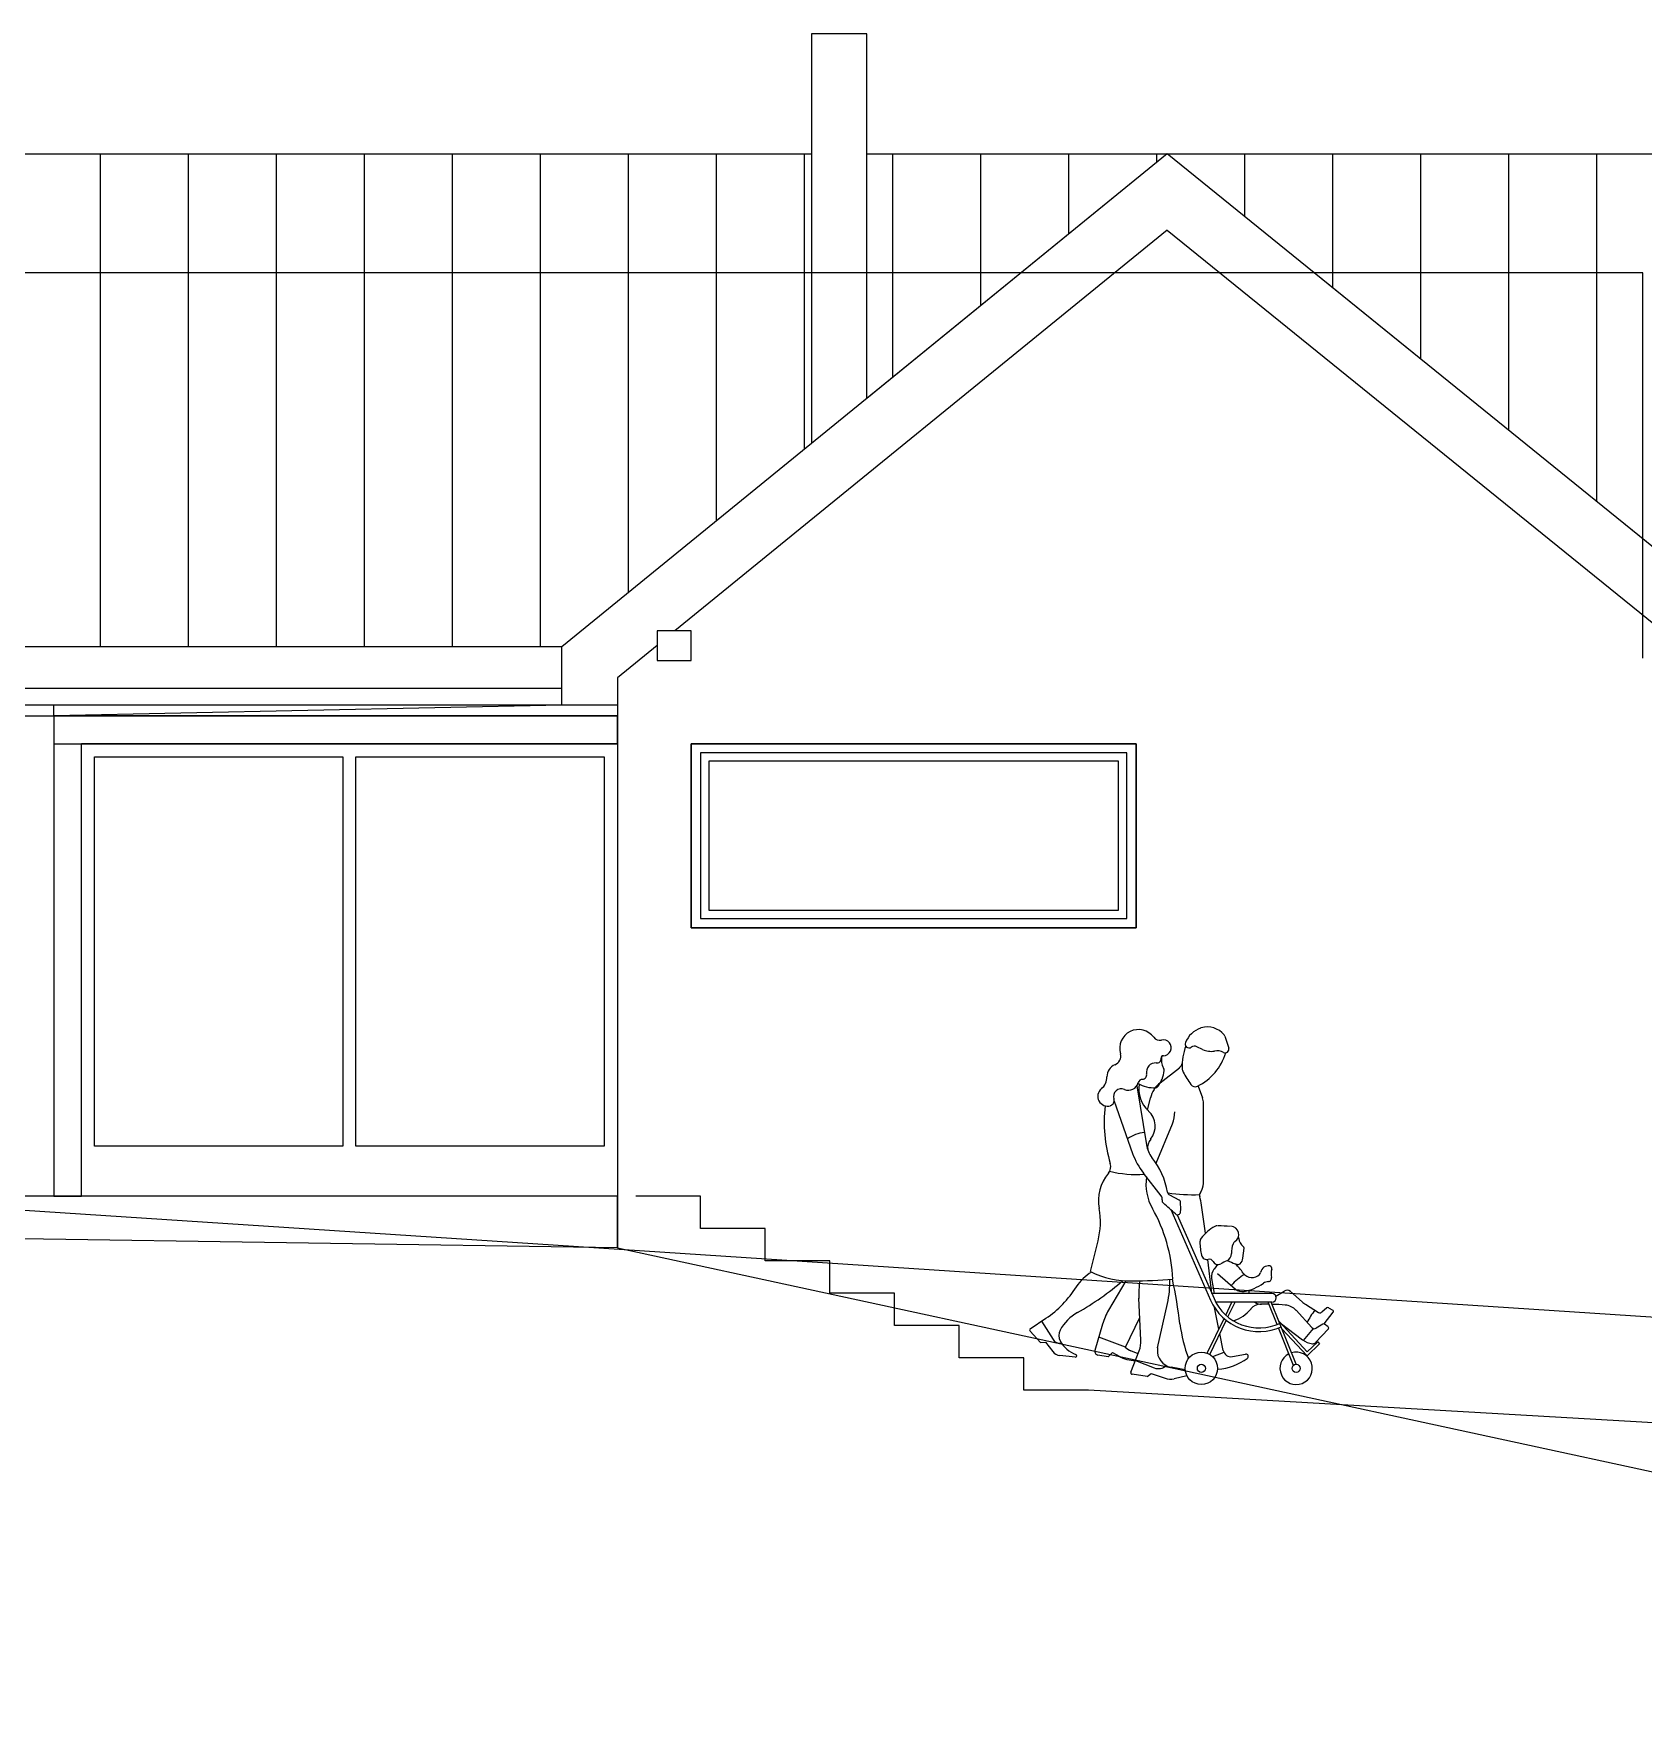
# Model space of a CAD drawing. Header units: millimetres. Extents: x 465413 to 965836, y 2516576 to 3795663.
# Drawn here: x 875940 to 884647, y 2760217 to 2769393 of the extents above; entities that cross this region are included whole.
import ezdxf
from ezdxf.lldxf.tags import DXFTag

# ---------------------------------------------------------------- set-up
doc = ezdxf.new("R2010")
doc.units = ezdxf.units.MM
for name, color, linetype in [('MUR-POH', 64, 'Continuous'), ('MUR_POH', 64, 'Continuous'), ('MUR_REZ', 3, 'Continuous'), ('PLO_LIN', 6, 'Continuous')]:
    doc.layers.add(name, color=color, linetype=linetype)
doc.layers.add('Srafy', color=8, linetype='Continuous', lineweight=5)
doc.styles.add('ATTR', font='romans.shx', dxfattribs={"width": 0.8, "height": 0.7})
tags = doc.linetypes.add('DASHED', pattern=[0.75, 0.5, -0.25]).pattern_tags.tags
tags[6:7] = [DXFTag(74, 4), DXFTag(75, 0), DXFTag(340, '0'), DXFTag(46, 1.0), DXFTag(50, 0.0), DXFTag(44, 0.0), DXFTag(45, 0.0)]
tags[4:5] = [DXFTag(74, 4), DXFTag(75, 0), DXFTag(340, '0'), DXFTag(46, 1.0), DXFTag(50, 0.0), DXFTag(44, 0.0), DXFTag(45, 0.0)]

# ---------------------------------------------------------------- blocks, each defined once
blk = doc.blocks.new('People 5 Man Woman And Baby EV')
for p, q in [((11.47, 67.88), (12.21, 65.64)), ((7.31, 65.39), (6.25, 65.88)), ((-0.66, 59.13), (2.94, 61.96)), ((-5.03, 58.57), (-3.24, 47.45)), ((6.45, 58.51), (7.28, 56.32)), ((-9.3, 55.64), (-5.83, 45.86)), ((-3.06, 54), (-2.5, 56.27)), ((7.46, 40.23), (7.48, 55.26)), ((-1.43, 44.01), (1.64, 51.43)), ((-0.46, 37.88), (-3.79, 42.15)), ((1.12, 38.05), (2.87, 37.12)), ((1.33, 35.29), (8.81, 18.3)), ((7.88, 30.89), (7.09, 36.15)), ((2.52, 34.33), (9.45, 18.58)), ((-13.77, 23.67), (-12.32, 29.42)), ((9.04, 19.56), (8.31, 25.94)), ((14.89, 26.19), (15.09, 28.04)), ((10.1, 24.98), (9.45, 24.11)), ((10.12, 23.29), (13.49, 20.37)), ((-7.09, 21.92), (-10.35, 16.39)), ((20.32, 19.56), (9.02, 19.56)), ((15.91, 20.11), (16.08, 19.56)), ((21.09, 19.04), (22.62, 20.01)), ((25.99, 17.99), (23.79, 19.91)), ((-4.26, 10.78), (-4.67, 18.64)), ((-1.13, 9.34), (0.71, 17.68)), ((10.37, 12.86), (9.54, 16.94)), ((20.32, 17.9), (9.78, 17.9)), ((11.66, 15.5), (12.82, 17.9)), ((12.07, 15.15), (13.4, 17.9)), ((21.3, 13.73), (19.64, 17.9)), ((24.85, 6.24), (20.21, 17.9)), ((27.82, 13.14), (24.85, 16.38)), ((26.64, 17.51), (29.09, 15.97)), ((30.62, 16.82), (29.67, 16.01)), ((30.14, 13.82), (31.84, 16.01)), ((30.98, 16.85), (31.76, 16.41)), ((-25.05, 12.92), (-22.13, 14.88)), ((-22.93, 14.35), (-20.78, 10.88)), ((-11.48, 13.78), (-12.92, 8.85)), ((-7.2, 9.49), (-4.48, 15.05)), ((8.16, 8.31), (11.34, 14.85)), ((8.64, 8.08), (11.75, 14.5)), ((24.36, 6.04), (21.56, 13.08)), ((26.95, 8.6), (21.66, 14.26)), ((21.89, 14.01), (26.07, 10.85)), ((26.92, 7.86), (22.19, 12.92)), ((26.28, 10.7), (28.14, 12.95)), ((28.49, 10.31), (30.92, 12.88)), ((29.88, 13.8), (28.65, 13.03)), ((30.9, 13.25), (30.2, 13.78)), ((-23.13, 10.34), (-25.1, 12.49)), ((-23.13, 10.34), (-22.2, 10.4)), ((-22.2, 10.4), (-20.82, 8.62)), ((-7.2, 9.49), (-12.18, 11.36)), ((11.2, 8.84), (10.55, 12.02)), ((29.29, 10.07), (26.92, 7.86)), ((28.93, 10.45), (26.95, 8.6)), ((28.93, 10.45), (29.29, 10.07)), ((-16.61, 7.6), (-19.52, 7.89)), ((-10.4, 7.65), (-12.34, 7.95)), ((-10.4, 7.65), (-9.6, 8.43)), ((-9.6, 8.43), (-8.37, 7.74)), ((-6.18, 4.79), (-4.59, 8.79)), ((-4.82, 8.19), (-6.15, 8.77)), ((-5.31, 6.98), (-1.79, 5.57)), ((11.3, 8.49), (9.19, 7.66)), ((12.9, 7.69), (15.38, 8.13)), ((-3.08, 3.92), (-5.94, 4.37)), ((-3.08, 3.92), (-2.32, 4.54)), ((-2.32, 4.54), (0.26, 3.63)), ((4.05, 5.21), (1.39, 5.69)), ((4.37, 4.1), (1.94, 3.54)), ((10.08, 5.05), (10.2, 5.32))]:
    blk.add_line(p, q)
for centre, radius in [((7.08, 5.48), 3.04), ((7.08, 5.48), 0.758), ((24.87, 5.48), 0.758)]:
    blk.add_circle(centre, radius)
for centre, radius, start, end in [((-4.72, 65.57), 3.55, 36.4437, 196.098), ((-0.75, 68.5), 1.38, 216.4437, 283.447), ((-0.08, 65.7), 1.49, 270.9616, 103.447), ((8.52, 64.89), 4.78, 109.4125, 157.9505), ((7.85, 66.77), 2.78, 106.4928, 109.4125), ((8.2, 65.58), 4.03, 38.7986, 106.4928), ((10.77, 67.64), 0.731, 18.4296, 38.7986), ((-9.79, 64.11), 1.72, 291.7045, 16.0979), ((-1.3, 63.64), 0.804, 264.2271, 5.655), ((-0.05, 63.76), 0.448, 90.9616, 185.655), ((2.34, 63.36), 2.78, 164.354, 212.0296), ((14.94, 62.21), 11.47, 160.4657, 181.8396), ((4.76, 66.41), 0.729, 157.9505, 303.6818), ((5.78, 64.88), 1.11, 64.9911, 123.6818), ((1.74, 67.72), 10.34, 296.466, 343.2894), ((8.9, 68.79), 3.76, 244.9911, 279.8302), ((10, 62.47), 2.66, 62.07, 99.8303), ((11.56, 65.42), 0.684, 242.07, 18.4296), ((-8.27, 60.28), 2.39, 111.7045, 180.5186), ((-4.02, 60.61), 0.834, 271.4575, 12.5142), ((-1.55, 61.16), 1.69, 84.2271, 192.5142), ((-5.82, 62.03), 5.94, 322.534, 354.0752), ((-0.65, 61.49), 0.745, 354.0752, 32.0296), ((1.94, 63.22), 1.6, 308.2443, 343.0744), ((5.08, 61.89), 1.61, 181.8396, 208.7404), ((31.75, 76.53), 32.03, 208.7404, 213.589), ((-10.54, 56.58), 1.84, 129.6613, 287.3336), ((-13.56, 60.23), 2.91, 309.6613, 0.5186), ((-7.96, 56.54), 1.46, 66.1243, 198.4742), ((-6.61, 59.61), 1.89, 246.1242, 346.0768), ((-1.78, 64.38), 6.2, 240.6258, 272.4098), ((-3.97, 58.95), 0.821, 91.4575, 166.0768), ((0.95, 57.98), 5.64, 170.8067, 227.4008), ((2.58, 55.03), 5.23, 128.2443, 166.21), ((-1.54, 58.75), 0.554, 272.4098, 322.534), ((5.9, 59.36), 0.999, 213.589, 296.466), ((15.9, 51.78), 27.07, 173.5877, 196.7646), ((-10.28, 55.77), 0.987, 287.3336, 18.4741), ((4.52, 55.26), 2.96, 359.9382, 20.799), ((-5.52, 50.94), 3.91, 321.8467, 47.4008), ((-3.65, 53.62), 5.72, 337.5242, 0.7272), ((-3.1, 43.49), 6.29, 94.647, 125.9676), ((-0.29, 46.84), 2.73, 141.8467, 185.93), ((6.62, 50.28), 13.21, 199.5421, 217.997), ((1.81, 48.27), 5.12, 189.1215, 218.35), ((-13.69, 36), 14.65, 10.1195, 38.35), ((-4.08, 36.96), 8.16, 140.631, 190.2144), ((-11.93, 43.4), 1.99, 320.631, 16.7646), ((-5.27, 61.76), 19.86, 255.7827, 274.6752), ((6.03, 40.13), 9.36, 171.9446, 209.4946), ((1.46, 38.71), 0.743, 190.1195, 242.2862), ((5.63, 71.29), 33.2, 261.5741, 271.9082), ((7.66, 37.99), 0.925, 143.8858, 194.5442), ((4.59, 40.23), 2.87, 323.8858, 359.9382), ((-26.32, 32.95), 14.44, 345.8515, 10.2144), ((-28.08, 20.84), 29.83, 2.6798, 29.4946), ((-1.19, 37.32), 0.917, 348.465, 37.997), ((0.37, 37), 0.669, 168.465, 230.5395), ((-25.28, 5.85), 39.69, 46.1837, 50.5395), ((2.63, 36.65), 0.531, 4.964, 62.2862), ((-8.49, 35.69), 11.69, 355.9138, 4.964), ((-8.5, 33.8), 15.77, 8.5534, 14.5442), ((2.6, 34.9), 0.576, 226.1837, 355.9138), ((13.44, 25.15), 7.98, 118.8333, 143.18), ((10.09, 31.24), 1.03, 87.4353, 118.8333), ((6488.74, 144666.8), 144779.5, 267.4353, 267.4362), ((12.54, 30.61), 1.56, 301.4704, 87.4363), ((7.99, 29.23), 1.18, 143.18, 180.576), ((18.13, 29.33), 11.32, 180.576, 193.3487), ((17.28, 27.27), 4.55, 159.2526, 182.9704), ((13.77, 28.6), 0.798, 121.4704, 159.2526), ((13.55, 29.85), 0.557, 3.0056, 31.8171), ((16.05, 29.98), 1.94, 183.0056, 234.8823), ((8.12, 26.96), 1.03, 193.3487, 283.6375), ((8.56, 25.16), 0.819, 27.2512, 103.6375), ((10.2, 26), 1.03, 207.2512, 300.1438), ((15.08, 17.6), 8.69, 111.6832, 120.1438), ((11.35, 26.96), 1.38, 291.6832, 2.9704), ((31.59, 69.98), 48.4, 246.1062, 247.9688), ((13.28, 26.36), 1.62, 310.7052, 353.806), ((14.72, 28.08), 0.375, 353.806, 54.8823), ((-9.57, 16.54), 8.06, 119.4586, 147.9864), ((-6.17, 39.04), 17.15, 243.6831, 271.0082), ((11.35, 22.68), 2.38, 143.1261, 187.5019), ((39.22, 26.35), 30.48, 187.5019, 192.8782), ((21.54, 12.85), 12.09, 121.8308, 137.1301), ((13.98, 26.46), 1.45, 247.9688, 271.4945), ((3.78, 15.35), 13.75, 35.7556, 45.2262), ((14.01, 25.52), 0.503, 271.4945, 310.7052), ((16.58, 24.56), 2.02, 215.7556, 315.3718), ((17.53, 23.62), 0.684, 315.3718, 349.6171), ((19.69, 23.23), 1.51, 79.8942, 169.6171), ((19.64, 22.4), 0.614, 271.6256, 13.3848), ((19.87, 24.27), 0.452, 342.0058, 79.8942), ((23.1, 23.22), 2.94, 162.0058, 193.3848), ((-33.15, 31.28), 19.76, 303.9011, 327.9864), ((-41.9, 61.65), 52.42, 299.3631, 310.7875), ((-8.41, 166.28), 144.41, 271.0082, 274.0202), ((9.41, 19.37), 14.1, 169.5593, 182.9942), ((-17.85, 21.78), 19.01, 347.5546, 1.2373), ((-95.69, 1.48), 99.52, 7.1251, 12.0336), ((14.76, 21.82), 1.93, 229.0622, 280.4201), ((13.49, 28.71), 8.93, 280.4201, 305.8256), ((19.7, 20.11), 1.68, 91.6256, 125.8256), ((20.32, 18.73), 0.829, 270, 90), ((23.15, 19.17), 0.982, 48.7663, 122.127), ((-12.08, 8.63), 8.41, 119.3631, 151.4), ((-0.42, 10.55), 11.52, 149.5218, 163.7096), ((17.89, 22.29), 9.92, 203.7475, 294.788), ((17.89, 22.29), 9.22, 203.7475, 295.0229), ((10.91, 21.24), 7.15, 287.6798, 320.1843), ((18.22, 15.14), 2.38, 91.1437, 140.1843), ((18.34, 19.73), 2.2, 236.028, 270.8905), ((19.06, -26.73), 44.25, 89.0469, 91.1437), ((19.06, -26.73), 44.25, 85.092, 88.308), ((22.58, 14.29), 3.08, 42.51, 85.092), ((29.33, 21.81), 5.07, 228.7663, 237.9324), ((37.36, 9.08), 11.57, 140.7701, 154.3026), ((29.35, 16.39), 0.49, 237.9324, 310.1087), ((30.83, 16.58), 0.313, 60.6612, 130.1087), ((31.63, 16.18), 0.27, 322.2289, 60.6612), ((-24.89, 12.68), 0.285, 123.9011, 222.5111), ((31.39, 17.36), 28.55, 187.1251, 200.5854), ((28.3, 13.58), 0.652, 222.51, 302.1342), ((30.03, 13.56), 0.284, 52.285, 122.1342), ((30.75, 13.05), 0.246, 316.5573, 52.285), ((-19.56, 11.64), 1.43, 211.9041, 283.9628), ((-17.62, 11.65), 2.1, 151.4, 209.292), ((-14.49, 13.41), 5.69, 209.292, 249.3299), ((-8.97, 10.53), 4.71, 338.2879, 2.9942), ((28.38, 13.9), 3.82, 232.9561, 263.1899), ((28, 10.76), 0.664, 263.1899, 316.5573), ((-19.33, 9.78), 1.89, 217.7234, 264.2642), ((-16.58, 7.85), 0.252, 264.2642, 69.3299), ((-12.23, 8.66), 0.71, 163.7096, 261.1905), ((-5.31, 13.19), 6.25, 240.6936, 269.874), ((-4.81, 11.86), 3.37, 224.7432, 246.4562), ((1.94, 8.77), 3.13, 174.265, 259.8758), ((1.04, 8.86), 2.22, 167.5546, 174.265), ((9.24, 16.43), 11.15, 274.9158, 305.449), ((12.64, 9.14), 1.47, 191.5948, 280.0536), ((15.45, 7.7), 0.435, 305.449, 100.0536), ((24.87, 5.48), 3.04, 116.6618, 106.7373), ((-5.89, 4.67), 0.31, 158.2879, 261.1387), ((-1.01, 7.51), 2.09, 248.206, 314.3593), ((1.26, 6.44), 2.99, 250.4322, 283.1912)]:
    blk.add_arc(centre, radius, start, end)
at = {"style": 'ATTR', "width": 0.8, "flags": 9}
blk.add_attdef('ESTCODE', (0, 0), '', height=0.0174, dxfattribs=at)

msp = doc.modelspace()

# ---------------------------------------------------------------- hatches: boundary and pattern name
at = {"layer": 'MUR_POH', "linetype": 'ByBlock', "ltscale": 250}
h = msp.add_hatch(dxfattribs=at)
h.set_pattern_fill('ANSI31', color=8, scale=150, angle=45, style=0)
h.paths.add_polyline_path([(878796.8, 2766075.7), (860324.3, 2766075.7), (860324.3, 2768742.9), (880147.1, 2768742.9), (880147.1, 2767175.4)])
h.paths.add_polyline_path([(880447.1, 2767419.8), (880447.1, 2768742.9), (882071.8, 2768742.9)])
h.paths.add_polyline_path([(885346.8, 2766090.6), (882071.8, 2768742.9), (885346.8, 2768742.9)])

# ---------------------------------------------------------------- linework, layer by layer
at = {"layer": 'MUR-POH', "color": 1, "flags": 128}
for points in [[(880447.1, 2767419.8), (880447.1, 2769392.9), (880147.1, 2769392.9), (880147.1, 2767175.4)], [(876046.8, 2765701.3), (876046.8, 2763100.9), (876196.8, 2763100.9), (876196.8, 2765550.9)]]:
    msp.add_lwpolyline(points, dxfattribs=at)
for points in [[(879096.8, 2765550.9), (879096.8, 2765701.3), (876046.8, 2765701.3), (876046.8, 2765550.9)], [(879096.8, 2765550.9), (879096.8, 2763100.9), (876196.8, 2763100.9), (876196.8, 2765550.9)]]:
    msp.add_lwpolyline(points, close=True, dxfattribs=at)
at = {"layer": 'MUR_POH', "color": 8, "linetype": 'DASHED', "ltscale": 250}
for p, q in [((860624.3, 2765850.9), (878796.8, 2765850.9)), ((860624.3, 2765700.9), (879096.8, 2765700.9))]:
    msp.add_line(p, q, dxfattribs=at)
at = {"layer": 'MUR_POH', "color": 8, "linetype": 'DASHED', "ltscale": 250, "flags": 128}
for points in [[(884646.8, 2766014.1), (884646.8, 2768098.8), (860914.7, 2768098.8), (860914.7, 2763100.9)], [(885046.8, 2762424), (860624.3, 2764026)], [(894900.2, 2760216.8), (888304.7, 2760629.1), (888304.7, 2760804.1), (887954.7, 2760804.1), (887954.7, 2760979.1), (887604.7, 2760979.1), (887604.7, 2761154.1), (887254.7, 2761154.1), (887254.7, 2761329.1), (886904.7, 2761329.1), (886904.7, 2761504.1), (886554.7, 2761504.1), (886554.7, 2761679.1), (886204.7, 2761679.1), (886204.7, 2761854.1), (885046.8, 2761854.1), (881646.8, 2762050.9), (881296.8, 2762050.9), (881296.8, 2762225.9), (880946.8, 2762225.9), (880946.8, 2762400.9), (880596.8, 2762400.9), (880596.8, 2762575.9), (880246.8, 2762575.9), (880246.8, 2762750.9), (879896.8, 2762750.9), (879896.8, 2762925.9), (879546.8, 2762925.9), (879546.8, 2763100.9), (879196.8, 2763100.9)]]:
    msp.add_lwpolyline(points, dxfattribs=at)
at = {"layer": 'MUR_POH', "color": 8, "linetype": 'ByBlock', "ltscale": 250, "flags": 128}
msp.add_lwpolyline([(879096.8, 2765701.3), (879096.8, 2765700.9), (876046.8, 2765700.9), (876046.8, 2765701.3)], close=True, dxfattribs=at)
at = {"layer": 'MUR_REZ'}
for p, q in [((882071.8, 2768742.9), (878796.8, 2766075.7)), ((885346.8, 2766090.6), (882071.8, 2768742.9))]:
    msp.add_line(p, q, dxfattribs=at)
for points in [[(882072.3, 2768330.6), (879408.2, 2766160.9)], [(882072.3, 2768330.6), (884751.5, 2766160.9)], [(879096.8, 2765759.7), (878796.8, 2765759.7), (878796.8, 2766075.7)], [(879311.8, 2766082.4), (879096.8, 2765907.3), (879096.8, 2762821.6)], [(879096.8, 2762821.6), (862374.3, 2763074), (862374.3, 2763249), (862024.3, 2763249), (862024.3, 2763424), (861674.3, 2763424), (861674.3, 2763599), (861324.3, 2763599), (861324.3, 2763774), (860974.3, 2763774), (860974.3, 2763949), (860624.3, 2763949), (860624.3, 2764026)], [(879096.8, 2762821.6), (879096.8, 2763100.9), (862374.3, 2763100.9)], [(879096.8, 2762821.6), (889601.3, 2760548)]]:
    msp.add_lwpolyline(points, dxfattribs=at)
at = {"layer": 'MUR_REZ', "color": 5}
msp.add_lwpolyline([(879096.8, 2765550.9), (876196.8, 2765550.9)], dxfattribs=at)
at = {"layer": 'PLO_LIN', "color": 252}
for points in [[(878796.8, 2765759.7), (860324.3, 2765759.7), (860324.3, 2768742.9), (880147.1, 2768742.9)], [(880447.1, 2768742.9), (885346.8, 2768742.9), (885346.8, 2766090.6)], [(878796.8, 2766075.7), (860324.3, 2766075.7)], [(878796.8, 2765759.7), (876046.8, 2765700.9)], [(876046.8, 2765701.3), (876046.8, 2765759.7)]]:
    msp.add_lwpolyline(points, dxfattribs=at)
for points in [[(878796.8, 2766075.7), (860324.3, 2766075.7), (860324.3, 2768742.9), (880147.1, 2768742.9), (880147.1, 2767175.4)], [(880447.1, 2767419.8), (880447.1, 2768742.9), (882071.8, 2768742.9)], [(885346.8, 2766090.6), (882071.8, 2768742.9), (885346.8, 2768742.9)], [(879311.8, 2766160.9), (879311.8, 2766000.9), (879496.8, 2766000.9), (879496.8, 2766160.9)]]:
    msp.add_lwpolyline(points, close=True, dxfattribs=at)
at = {"layer": 'Srafy', "flags": 128}
for points in [[(877611.4, 2763371.6), (876267.5, 2763371.6), (876267.5, 2765480.2), (877611.4, 2765480.2), (877611.4, 2763371.6)], [(877682.1, 2763371.6), (877682.1, 2765480.2), (879026.1, 2765480.2), (879026.1, 2763371.6), (877682.1, 2763371.6)]]:
    msp.add_lwpolyline(points, dxfattribs=at)
for points in [[(879496.8, 2765550.9), (879496.8, 2764553.8), (881903.7, 2764553.8), (881903.7, 2765550.9)], [(879496.8, 2764553.8), (879496.8, 2765550.9), (881903.7, 2765550.9), (881903.7, 2764553.8)], [(879546.8, 2765500.9), (879546.8, 2764603.8), (881853.7, 2764603.8), (881853.7, 2765500.9)], [(879591.8, 2765455.9), (879591.8, 2764648.8), (881808.7, 2764648.8), (881808.7, 2765455.9)]]:
    msp.add_lwpolyline(points, close=True, dxfattribs=at)

# ---------------------------------------------------------------- block references
at = {"layer": 'Srafy', "xscale": 28.81629214551955, "yscale": 28.81629214551955, "zscale": 28.81629214551955}
msp.add_blockref('People 5 Man Woman And Baby EV', (882053.1, 2762011.6), dxfattribs=at)

doc.saveas('drawing.dxf')
